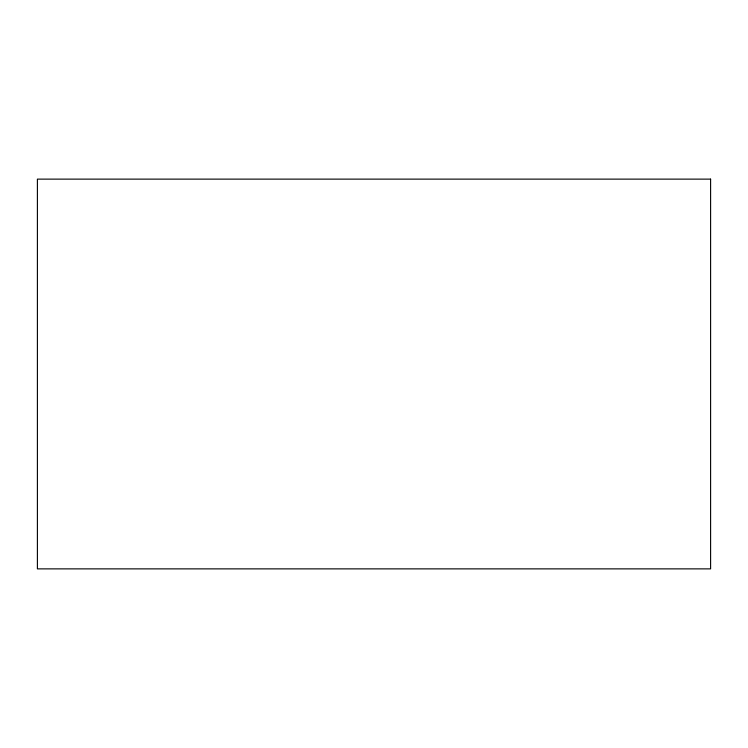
<?xml version="1.0" encoding="UTF-8"?>
<svg xmlns="http://www.w3.org/2000/svg" width="748" height="748" viewBox="0 0 748 748"><rect width="100%" height="100%" fill="white"/><g stroke="black" fill="none" stroke-linecap="round" stroke-linejoin="round"><path stroke-width="1.12" d="M710.6 179.127L37.4 179.127L37.4 568.873L710.6 568.873L710.6 179.127"/></g></svg>
